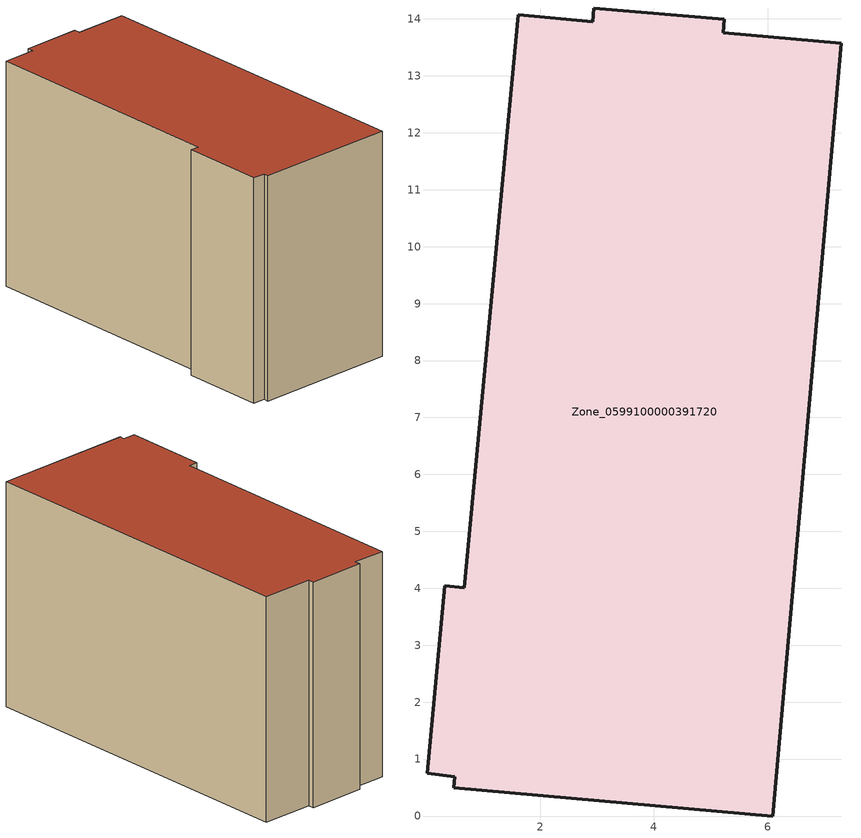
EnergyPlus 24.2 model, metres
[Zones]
Zone_0599100000391720
 floor ground (C_G): 6.09,0 0.48,0.5 0.5,0.69 0.02,0.75 0.33,4.04 0.67,4.01 1.62,14.07 2.93,13.96 2.95,14.19 5.24,14 5.22,13.76 7.29,13.57 z0
 wall outside (C_F): 0.67,4.01 0.33,4.04 0.02,0.75 0.5,0.69 0.48,0.5 6.09,0 7.29,13.57 5.22,13.76 5.24,14 2.95,14.19 2.93,13.96 1.62,14.07 0.67,4.01 z0:8.88
 roof outside (C_R): 0.48,0.5 6.09,0 7.29,13.57 5.22,13.76 5.24,14 2.95,14.19 2.93,13.96 1.62,14.07 0.67,4.01 0.33,4.04 0.02,0.75 0.5,0.69 z8.88
[BUILDING]
Pand.0599100000391720: North Axis=0; Terrain=City; Loads Convergence Tolerance Value=0.04; Temperature Convergence Tolerance Value=0.4; Solar Distribution=FullExterior; Maximum Number of Warmup Days=25; Minimum Number of Warmup Days=1
[Site:Location]
Rotterdam.The.Hague.AP_ZH_NLD Design_Conditions: Latitude=51.96; Longitude=4.45; Time Zone=1; Elevation=-4.5
[SITE:GROUNDTEMPERATURE:BUILDINGSURFACE]
18, 18, 18, 18, 18, 18, 18, 18, 18, 18, 18, 18
[MATERIAL] Thermal Absorptance=0.9; Solar Absorptance=0.7; Visible Absorptance=0.7
Name | Roughness | Thickness | Conductivity | Density | Specific Heat
G.TI.1992-2005 | MediumSmooth | 0.15 | 0.06 | 540 | 1210
F.TI.1992-2005 | Rough | 0.3 | 0.12 | 1920 | 840
R.TI.1992-2005 | MediumRough | 0.2 | 0.08 | 1500 | 1000
[CONSTRUCTION]
C_G: G.TI.1992-2005
C_F: F.TI.1992-2005
C_R: R.TI.1992-2005
[ZONE]
Zone_0599100000391720: Type=1; Multiplier=1; Ceiling Height=Autocalculate; Volume=Autocalculate; Floor Area=autocalculate; Part of Total Floor Area=Yes
[ZONEINFILTRATION:DESIGNFLOWRATE]
Infil_Zone_0599100000391720: Zone or ZoneList or Space or SpaceList=Zone_0599100000391720; Schedule=AlwaysOn; Design Flow Rate Calculation Method=Flow/Area; Flow Rate per Floor Area=0.0015; Constant Term Coefficient=1; Temperature Term Coefficient=0; Velocity Term Coefficient=0; Velocity Squared Term Coefficient=0
[HVACTEMPLATE:ZONE:IDEALLOADSAIRSYSTEM]
Zone_0599100000391720: Maximum Heating Supply Air Temperature=50; Minimum Cooling Supply Air Temperature=13; Maximum Heating Supply Air Humidity Ratio=0.0156; Minimum Cooling Supply Air Humidity Ratio=0.0077; Heating Limit=NoLimit; Cooling Limit=NoLimit; Dehumidification Control Type=ConstantSensibleHeatRatio; Cooling Sensible Heat Ratio=0.7; Dehumidification Setpoint=60; Humidification Control Type=None; Humidification Setpoint=30; Outdoor Air Method=None; Outdoor Air Flow Rate per Person=0.00944; Outdoor Air Flow Rate per Zone Floor Area=0; Outdoor Air Flow Rate per Zone=0; Demand Controlled Ventilation Type=None; Outdoor Air Economizer Type=NoEconomizer; Heat Recovery Type=None; Sensible Heat Recovery Effectiveness=0.7; Latent Heat Recovery Effectiveness=0.65
[ZONECONTROL:THERMOSTAT]
ThermostatControl_Zone_0599100000391720: Zone or ZoneList=Zone_0599100000391720; Control Type Schedule=DualSetpointControlType; Control 1=Thermostat_Zone_0599100000391720; Temperature Difference Between Cutout And Setpoint=0
[THERMOSTATSETPOINT:DUALSETPOINT]
Thermostat_Zone_0599100000391720: Heating Setpoint Temperature Schedule=HeatingSetpoint_Zone_0599100000391720; Cooling Setpoint Temperature Schedule=CoolingSetpoint_Zone_0599100000391720
[SCHEDULE:COMPACT]
HeatingSetpoint_Zone_0599100000391720: Through: 12/31, For: AllDays, Until: 24:00, 21
CoolingSetpoint_Zone_0599100000391720: Through: 12/31, For: AllDays, Until: 24:00, 24
DualSetpointControlType: Through: 12/31, For: AllDays, Until: 24:00, 4
AlwaysOn: Through: 12/31, For: AllDays, Until: 24:00, 1
